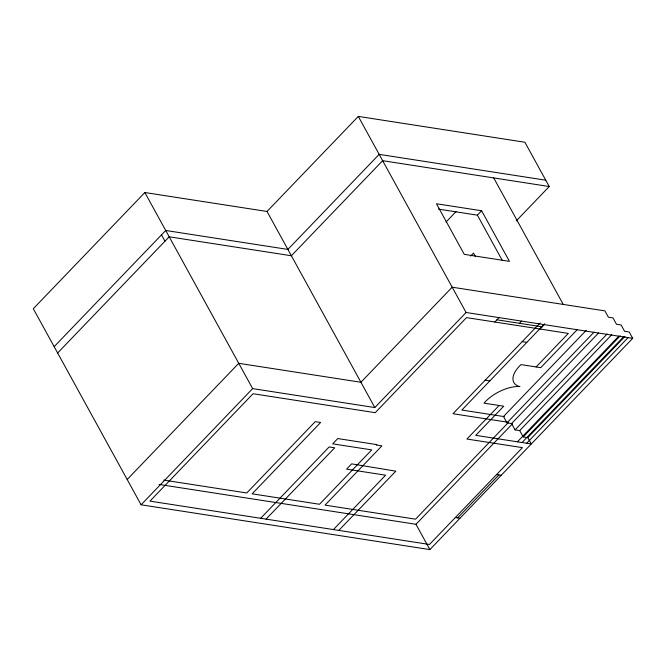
<?xml version="1.0" encoding="UTF-8"?>
<svg xmlns="http://www.w3.org/2000/svg" width="666" height="666" viewBox="0 0 666 666"><rect width="100%" height="100%" fill="white"/><g stroke="black" fill="none" stroke-linecap="round" stroke-linejoin="round"><path stroke-width="1" d="M632.7 338.336L466.092 312.496L374.825 407.559L267.024 211.472L144.855 192.524L33.3 308.716L141.1 504.795L429.878 549.592L632.7 338.336L629.22 332.009L624.591 331.293L621.12 324.966L616.491 324.25L613.011 317.923L608.383 317.207L604.903 310.88L452.189 287.196L360.914 382.259L238.736 363.311L127.189 479.495M54.162 346.661L165.717 230.478L287.895 249.425L379.162 154.362L545.762 180.203M57.642 352.988L169.189 236.805L291.367 255.752L382.642 160.689L549.242 186.53L516.217 220.929M267.024 211.472L358.3 116.408L524.9 142.249L549.242 186.53M141.1 504.795L252.647 388.611L374.825 407.559M446.02 222.053L456.085 211.563M438.386 209.107L477.397 215.16L481.618 210.756L509.44 261.355L464.269 254.354L436.455 203.754L481.618 210.756M470.671 256.052L473.518 253.088L475.507 256.701M260.664 518.29L329.137 446.961L334.69 447.827L266.05 519.122M376.248 444.755L376.781 444.613L337.762 438.561L332.692 443.839L371.711 449.891L319.505 504.27L252.139 493.822L320.612 422.502L315.226 421.661L246.753 492.982L163.719 480.103M494.821 322.011L499.042 317.607M519.513 323.31L521.628 321.112M333.416 529.57L385.614 475.199L346.603 469.147L351.673 463.861L395.829 471.17L338.803 530.402M540.093 323.01L452.988 413.728L507.517 422.186M544.688 323.768L461.846 410.048L504.254 416.625M539.993 329.012L544.214 324.608M499.1 405.494L466.899 439.036L522.435 447.644L429.478 544.472L149.95 501.115L253.055 393.731L375.224 412.679L466.5 317.615L568.314 333.408L536.113 366.949M577.164 329.72L540.742 367.665L520.978 364.602A28.205 13.844 -28.8 0 0 519.921 386.58A28.205 13.844 -28.8 0 0 483.974 403.146L503.729 406.21L475.757 435.348L531.293 443.964L527.813 437.637L523.185 436.921L519.705 430.594L515.076 429.878L511.605 423.551L506.976 422.835L503.496 416.508L586.205 330.361M506.976 422.835L593.997 332.192M508.524 422.344L415.567 519.172L325.033 505.128L381.918 445.87L376.39 445.013M511.605 423.551L598.626 332.908M159.049 484.44L415.967 524.284L512.345 423.909M515.076 429.878L607.142 333.991M519.705 430.594L611.771 334.707M517.407 441.808L618.814 336.18M523.185 436.921L620.279 335.789M522.036 442.524L623.443 336.904M527.813 437.637L624.908 336.505M526.664 443.248L628.071 337.62M457.65 517.89L498.892 474.941M496.936 319.805L542.099 326.815M522.202 341.641L526.831 342.366M485.189 380.194L489.818 380.91M496.578 474.583L501.207 475.299M455.336 517.532L459.965 518.256M493.706 177.914L563.253 304.42M477.397 215.16L502.231 260.339M358.3 116.408L466.092 312.496M415.967 524.284L429.878 549.592M144.855 192.524L252.647 388.611M161.488 234.882L164.968 241.2"/></g></svg>
